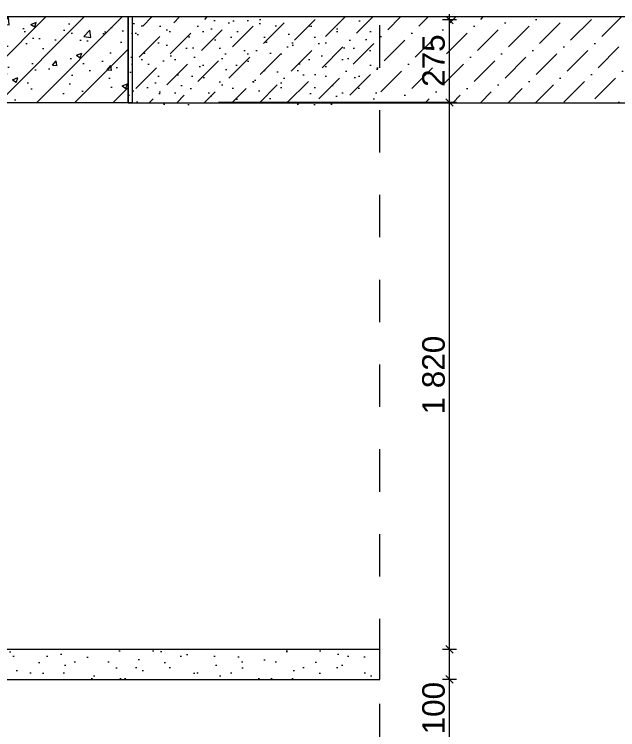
# Model space of a CAD drawing. Header units: millimetres. Extents: x 2336463 to 2579121, y 595385 to 778077.
# Drawn here: x 2432193 to 2434202, y 706766 to 709146 of the extents above; entities that cross this region are included whole.
import ezdxf

# ---------------------------------------------------------------- set-up
doc = ezdxf.new("R2010")
doc.units = ezdxf.units.MM
doc.header["$MEASUREMENT"] = 0
doc.linetypes.add('Штриховая', pattern=[282.222223, 141.111112, -141.111112])
for name, color, linetype, lineweight in [('+возводимые стены шриховка_Ном._пера__1', 7, 'Continuous', 13), ('Конструктив - Стены Несущие_Ном._пера__1', 7, 'Continuous', 13), ('сит план_Ном._пера__1', 7, 'Continuous', 13)]:
    doc.layers.add(name, color=color, linetype=linetype, lineweight=lineweight)
for name, color, linetype, lineweight, true_color in [('+возводимые стены шриховка_Ном._пера__183', 7, 'Continuous', 0, 0xe8e8e8), ('+размер возводимые стены_Ном._пера__242', 7, 'Continuous', 13, 0x1b55b5), ('Конструктив - Стены Несущие_Ном._пера__162', 7, 'Continuous', 5, 0xaaaaaa), ('сит план_Ном._пера__87', 7, 'Continuous', 20, 0x6a6a6a)]:
    doc.layers.add(name, color=color, linetype=linetype, lineweight=lineweight, true_color=true_color)
doc.layers.add('+размер возводимые стены', color=7, linetype='Continuous')
doc.layers.add('сит план', color=7, linetype='Continuous')
doc.styles.add('СГЕНЕРИР_СТИЛЬ_1', font='arial.ttf')
doc.dimstyles.new('СГЕНЕРИР_СТИЛЬ__2', dxfattribs={"dimtxt": 75, "dimasz": 23.75, "dimexe": 0.18, "dimexo": 300, "dimgap": 0, "dimtad": 1, "dimdec": 0, "dimzin": 0, "dimdsep": 46, "dimtxsty": 'СГЕНЕРИР_СТИЛЬ_1', "dimblk": 'ARROWHEAD_6', "dimblk1": 'ARROWHEAD_6', "dimblk2": 'ARROWHEAD_6', "dimcen": 0.09, "dimclrd": 256, "dimclre": 256, "dimclrt": 256, "dimazin": 0, "dimtfac": 1, "dimtdec": 4, "dimtmove": 0, "dimatfit": 3, "dimfxl": 0, "dimtolj": 1, "dimtzin": 0, "dimarcsym": 0})
pattern_1 = [(45, (2086872.015, 585988.686), (-55.684659, 55.684659), [0, -52.5, 0, -78.75]), (110, (2087047.015, 585988.686), (74.000794, 26.934086), [0, -38.5, 0, -66.5])]
pattern_2 = [(45, (2086872.015, 585813.69), (-63.639609, 63.639609), [])]

# ---------------------------------------------------------------- blocks, each defined once
blk = doc.blocks.new('Стена_839', base_point=(2431653.9, 709137.9))
at = {"layer": 'сит план_Ном._пера__87', "linetype": 'Continuous', "lineweight": 20, "true_color": 0x6a6a6a}
h = blk.add_hatch(dxfattribs=at)
h.set_pattern_fill('Блоки_Бетонные_Эффективные', color=251, style=0, pattern_type=2)
h.set_pattern_definition(pattern_2)
h.paths.add_polyline_path([(2431918, 708852.8), (2431918, 709137.8), (2431653.9, 709137.9), (2431653.9, 708852.9)])
h = blk.add_hatch(dxfattribs=at)
h.set_pattern_fill('Блоки_Бетонные_Эффективные', color=251, style=0, pattern_type=2)
h.set_pattern_definition(pattern_2)
h.paths.add_polyline_path([(2432572.9, 708852.7), (2432573, 709137.7), (2432018, 709137.8), (2432018, 708852.8)])
at = {"layer": 'сит план_Ном._пера__1', "color": 7, "linetype": 'Continuous', "lineweight": 13, "flags": 128}
for points in [[(2431918, 709137.8), (2431653.9, 709137.9)], [(2431653.9, 709137.9), (2431653.9, 708852.9)], [(2432047.8, 709137.8), (2432018, 709137.8)], [(2432573, 709137.7), (2432147.8, 709137.8)], [(2432572.9, 708852.7), (2432573, 709137.7)], [(2431653.9, 708852.9), (2431918, 708852.8)], [(2432018, 708852.8), (2432572.9, 708852.7)]]:
    blk.add_lwpolyline(points, dxfattribs=at)
blk = doc.blocks.new('*D3656', base_point=(2086872, 585813.7))
at = {"layer": '+размер возводимые стены_Ном._пера__242', "color": 152, "linetype": 'Continuous', "lineweight": 13, "true_color": 0x1b55b5}
for p, q in [((2433630, 706945.6), (2433655, 706920.6)), ((2433665.9, 706933.1), (2433619, 706933.1)), ((2433642.5, 705394.6), (2433642.5, 706933.1)), ((2433665.9, 705394.6), (2431922.2, 705394.6)), ((2433630, 705407.1), (2433655, 705382.1))]:
    blk.add_line(p, q, dxfattribs=at)
at = {"layer": '+размер возводимые стены_Ном._пера__242', "color": 152, "lineweight": 13, "true_color": 0x1b55b5, "char_height": 75, "attachment_point": 7, "rotation": 90, "style": 'СГЕНЕРИР_СТИЛЬ_1'}
for s, insert in [('\\A1;{\\pql;\\fArial|b0|i0|c204|p38;100}', (2433627.5, 706749.9)), ('\\A1;{\\pql;\\fArial|b0|i0|c204|p38;1\xa0539}', (2433627.5, 706035.6))]:
    blk.add_mtext(s, dxfattribs=dict(at, insert=insert))
blk = doc.blocks.new('ARROWHEAD_6')
at = {"color": 0, "linetype": 'Continuous', "lineweight": 0}
for p, q in [((0, 0), (-1, 0)), ((-0.5, -0.5), (0.5, 0.5))]:
    blk.add_line(p, q, dxfattribs=at)
blk = doc.blocks.new('*D3657', base_point=(2086872, 585813.7))
at = {"layer": '+размер возводимые стены_Ном._пера__242', "color": 152, "linetype": 'Continuous', "lineweight": 13, "true_color": 0x1b55b5}
for p, q in [((2433665.9, 707033), (2433619, 707033)), ((2433630, 707045.5), (2433655, 707020.5)), ((2433642.5, 706933.1), (2433642.5, 707033)), ((2433630, 706945.6), (2433655, 706920.6)), ((2433665.9, 706933.1), (2433619, 706933.1))]:
    blk.add_line(p, q, dxfattribs=at)
blk = doc.blocks.new('*D3658', base_point=(2086872, 585813.7))
at = {"layer": '+размер возводимые стены_Ном._пера__242', "color": 152, "linetype": 'Continuous', "lineweight": 13, "true_color": 0x1b55b5}
for p, q in [((2433630, 708865.2), (2433655, 708840.2)), ((2433665.9, 708852.7), (2432872.9, 708852.7)), ((2433642.5, 707033), (2433642.5, 708852.7)), ((2433665.9, 707033), (2433619, 707033)), ((2433630, 707045.5), (2433655, 707020.5))]:
    blk.add_line(p, q, dxfattribs=at)
at = {"layer": '+размер возводимые стены_Ном._пера__242', "color": 152, "lineweight": 13, "true_color": 0x1b55b5, "insert": (2433627.5, 707814.6), "char_height": 75, "attachment_point": 7, "rotation": 90, "style": 'СГЕНЕРИР_СТИЛЬ_1'}
blk.add_mtext('\\A1;{\\pql;\\fArial|b0|i0|c204|p38;1\xa0820}', dxfattribs=at)
blk = doc.blocks.new('*D3659', base_point=(2086872, 585813.7))
at = {"layer": '+размер возводимые стены_Ном._пера__242', "color": 152, "linetype": 'Continuous', "lineweight": 13, "true_color": 0x1b55b5}
for p, q in [((2433665.9, 709127.7), (2433619, 709127.7)), ((2433655, 709115.2), (2433630, 709140.2)), ((2433642.5, 709127.7), (2433642.5, 709146.4)), ((2433642.5, 708852.7), (2433642.5, 709127.7)), ((2433630, 708865.2), (2433655, 708840.2)), ((2433665.9, 708852.7), (2432872.9, 708852.7))]:
    blk.add_line(p, q, dxfattribs=at)
at = {"layer": '+размер возводимые стены_Ном._пера__242', "color": 152, "lineweight": 13, "true_color": 0x1b55b5, "insert": (2433627.5, 708904.8), "char_height": 75, "attachment_point": 7, "rotation": 90, "style": 'СГЕНЕРИР_СТИЛЬ_1'}
blk.add_mtext('\\A1;{\\pql;\\fArial|b0|i0|c204|p38;275}', dxfattribs=at)

msp = doc.modelspace()

# ---------------------------------------------------------------- hatches: boundary and pattern name
at = {"layer": '+возводимые стены шриховка_Ном._пера__183', "linetype": 'Continuous', "lineweight": 0, "true_color": 0xe8e8e8}
h = msp.add_hatch(dxfattribs=at)
h.set_pattern_fill('Штукатурка__Гипс_01', color=254, style=0, pattern_type=2)
h.set_pattern_definition(pattern_1)
h.paths.add_polyline_path([(2432587, 709127.7), (2433410.3, 709127.7), (2433410.3, 708842.3), (2432587, 708842.3)])
h = msp.add_hatch(dxfattribs=at)
h.set_pattern_fill('Штукатурка__Гипс_01', color=254, style=0, pattern_type=2)
h.set_pattern_definition(pattern_1)
h.paths.add_polyline_path([(2432018, 706933.1), (2433410.3, 706933.1), (2433410.3, 707033), (2432018, 707033)])
at = {"layer": 'Конструктив - Стены Несущие_Ном._пера__162', "linetype": 'Continuous', "lineweight": 5, "true_color": 0xaaaaaa}
h = msp.add_hatch(dxfattribs=at)
h.set_pattern_fill('Бетон_01', color=253, style=0, pattern_type=2)
h.set_pattern_definition([(45, (2086872.01, 585813.69), (-91.92388, 91.92388), [97.499996, -32.5, 0, -32.5]), (45, (2086883.5, 585917.1), (-91.92388, 91.92388), [97.499996, -32.5, 0, -32.5])])
h.paths.add_polyline_path([(2434977.1, 709137.7), (2432573, 709137.7), (2432573, 708852.3), (2434977.1, 708852.3)])
at = {"layer": 'сит план_Ном._пера__1', "linetype": 'Continuous', "lineweight": 13}
h = msp.add_hatch(dxfattribs=at)
h.set_pattern_fill('AR_CONC', style=0, pattern_type=2)
h.set_pattern_definition([(50, (2086872.01, 585813.69), (-182.18467, 15.939086), [19.05, -209.55]), (355, (2086872.01, 585813.69), (-35.24342, 191.05685), [15.24, -167.64058]), (100.451445, (2086887.2, 585812.36), (146.94125, 175.11775), [16.19001, -178.09024]), (46.1842, (2086872.01, 585864.49), (-271.07904, 42.04233), [28.575, -314.325]), (96.63556, (2086894.6, 585860.98), (237.40413, 247.42612), [24.28502, -267.1356]), (351.18415, (2086872.01, 585864.49), (237.40413, 247.42612), [22.85997, -251.45973]), (21, (2086897.41, 585851.79), (-151.61439, 102.2652), [19.05, -209.55]), (326, (2086897.41, 585851.79), (61.80203, 184.18797), [15.24, -167.64]), (71.451445, (2086910.05, 585843.26), (213.41642, 81.92277), [16.19001, -178.08994]), (37.5, (2086872.015, 585813.686), (3.088603, 84.555039), [0, -165.608, 0, -170.18, 0, -168.275]), (7.5, (2086872.015, 585813.69), (66.819663, 100.180575), [0, -97.028, 0, -161.798, 0, -64.135]), (327.5, (2086815.37, 585813.686), (-135.590595, 5.728744), [0, -63.5, 0, -198.12, 0, -262.89]), (317.5, (2086789.97, 585813.69), (148.12918, 25.42649), [0, -82.55, 0, -131.572, 0, -186.69])])
h.paths.add_polyline_path([(2432587, 709137.7), (2431368, 709137.7), (2431368, 708852.9), (2432587, 708852.9)])

# ---------------------------------------------------------------- linework, layer by layer
at = {"layer": '+возводимые стены шриховка_Ном._пера__1', "color": 7, "linetype": 'Штриховая', "lineweight": 13}
msp.add_line((2433410.3, 694011), (2433410.3, 709127.7), dxfattribs=at)
at = {"layer": '+возводимые стены шриховка_Ном._пера__1', "color": 7, "linetype": 'Continuous', "lineweight": 13, "flags": 128}
msp.add_lwpolyline([(2432018, 706933.1), (2433410.3, 706933.1), (2433410.3, 707033), (2432018, 707033)], close=True, dxfattribs=at)
at = {"layer": 'Конструктив - Стены Несущие_Ном._пера__1', "color": 7, "linetype": 'Continuous', "lineweight": 13, "flags": 128}
msp.add_lwpolyline([(2434977.1, 709137.7), (2432573, 709137.7), (2432573, 708852.3), (2434977.1, 708852.3)], close=True, dxfattribs=at)
at = {"layer": 'сит план_Ном._пера__1', "color": 7, "linetype": 'Continuous', "lineweight": 13, "flags": 128}
msp.add_lwpolyline([(2432587, 709137.7), (2431368, 709137.7), (2431368, 708852.9), (2432587, 708852.9)], close=True, dxfattribs=at)

# ---------------------------------------------------------------- block references
at = {"layer": 'сит план', "color": 7, "lineweight": 13}
msp.add_blockref('Стена_839', (2431653.9, 709137.9), dxfattribs=at)

# ---------------------------------------------------------------- dimensions: what is measured, and where the dimension line sits
at = {"layer": '+размер возводимые стены', "color": 152, "linetype": 'Continuous', "lineweight": 13, "true_color": 0x1b55b5}
for base, p1, p2, picture, middle in [((2433642.5, 709127.7), (2432572.9, 708852.7), (2433410.3, 709127.7), '*D3659', (2433590, 708990.6)), ((2433642.5, 708852.7), (2433410.3, 707033), (2432572.9, 708852.7), '*D3658', (2433590, 707943.4)), ((2433642.5, 707033), (2433410.3, 706933.1), (2433410.3, 707033), '*D3657', (2433590, 706835.6)), ((2433642.4844, 706933.0941), (2431622.1648, 705394.5919), (2433410.3177, 706933.0941), '*D3656', (2433589.9844, 706164.4382))]:
    dim = msp.add_linear_dim(base=base, p1=p1, p2=p2, angle=90, dimstyle='СГЕНЕРИР_СТИЛЬ__2', dxfattribs=at)
    dim.commit()
    dim.dimension.update_dxf_attribs({"geometry": picture, "text_midpoint": middle, "dimtype": 160, "text_rotation": 90})

doc.saveas('drawing.dxf')
